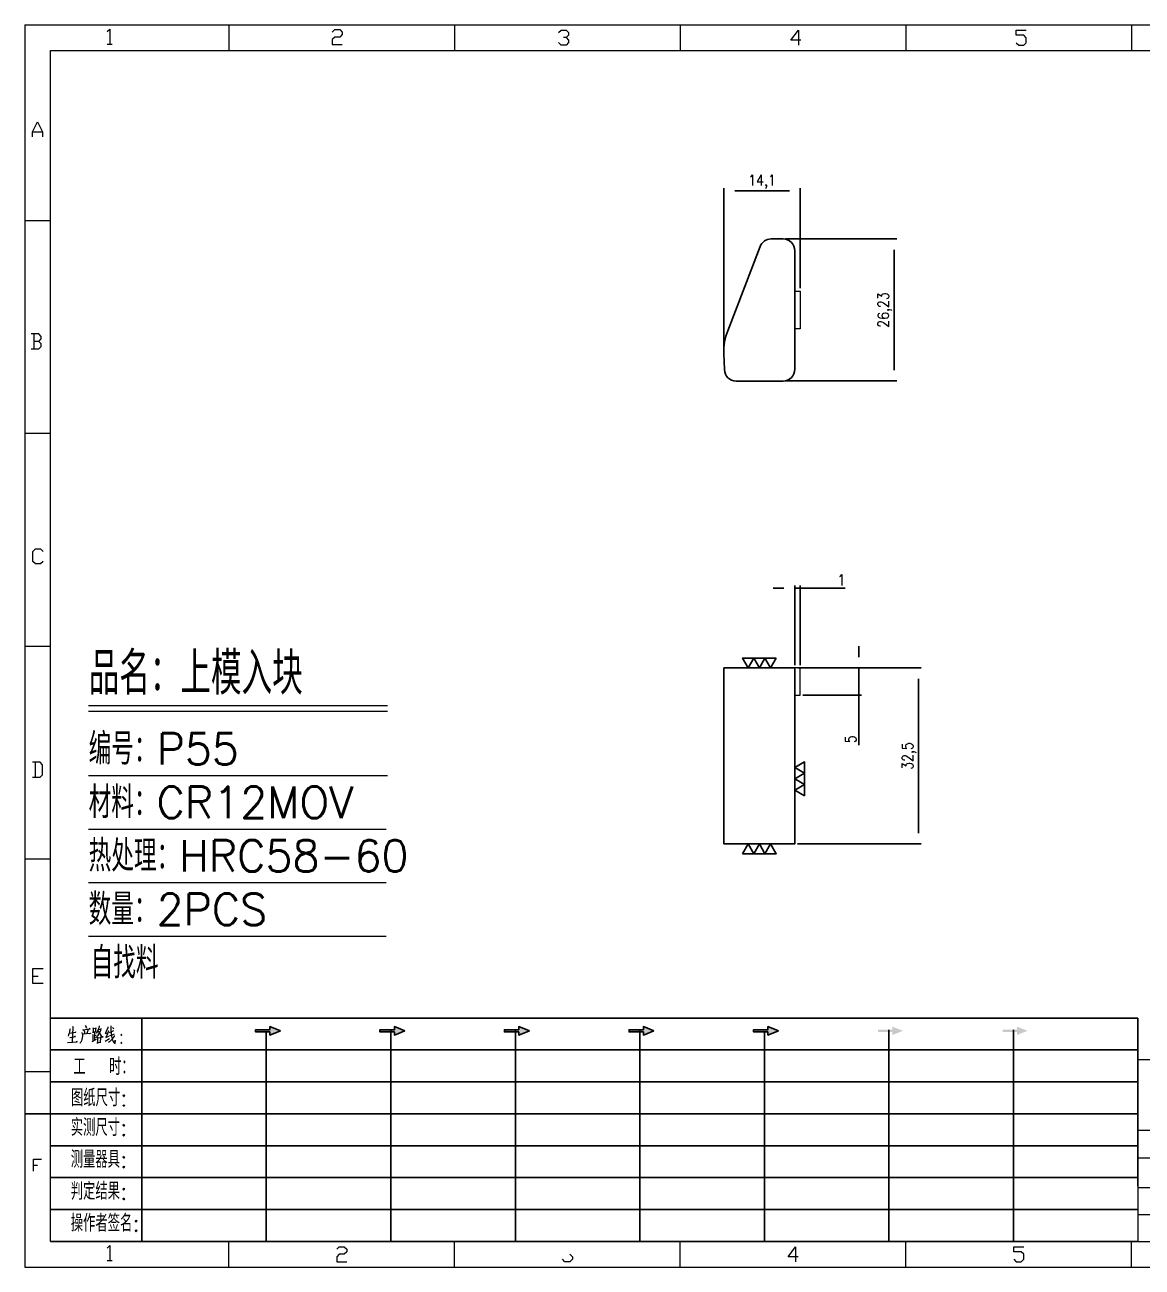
# Model space of a CAD drawing. Header units: millimetres. Extents: x 88508 to 142116, y -5268 to 20283.
# Drawn here: x 97048.7 to 97255, y 7133.4 to 7362.8 of the extents above; entities that cross this region are included whole.
import ezdxf
from ezdxf.enums import TextEntityAlignment as Align

# ---------------------------------------------------------------- set-up
doc = ezdxf.new("R2010")
doc.units = ezdxf.units.MM
for name, color, linetype in [('DIE_P', 2, 'Continuous'), ('DIM', 4, 'Continuous'), ('PPS_P', 2, 'Continuous')]:
    doc.layers.add(name, color=color, linetype=linetype)
doc.styles.add('chinesef_fs', font='simplex.shx', dxfattribs={"bigfont": 'gbcbig.shx'})
doc.styles.add('GBENOR_', font='gbenor.shx', dxfattribs={"bigfont": 'gbcbig'})
doc.styles.get("Standard").update_dxf_attribs({"font": 'txt.shx', "width": 0.85, "bigfont": 'ctxt.shx'})
doc.styles.add('TXT', font='txt.shx', dxfattribs={"width": 0.8, "bigfont": 'ctxt.shx'})
doc.dimstyles.new('T-2-WX', dxfattribs={"dimtxt": 2, "dimasz": 2, "dimexe": 0.5, "dimexo": 0.5, "dimgap": 0.5, "dimtad": 1, "dimtxsty": 'Standard', "dimblk": 'OPEN30', "dimcen": 0, "dimazin": 3, "dimtfac": 1, "dimtmove": 0, "dimatfit": 3, "dimldrblk": 'OPEN30', "dimlwd": -1, "dimlwe": -1})

# ---------------------------------------------------------------- blocks, each defined once
blk = doc.blocks.new('U40')
for points in [[(351.8, 337.7), (351.8, 333.2), (367, 339.3), (351.8, 345.3), (351.8, 340.8), (331.2, 340.8), (331.2, 337.7)], [(545.7, 339.3), (530.6, 345.3), (530.6, 340.8), (509.9, 340.8), (509.9, 337.7), (530.6, 337.7), (530.6, 333.2)], [(724.5, 339.3), (709.3, 345.3), (709.3, 340.8), (688.7, 340.8), (688.7, 337.7), (709.3, 337.7), (709.3, 333.2)], [(903.3, 339.3), (888.1, 345.3), (888.1, 340.8), (867.5, 340.8), (867.5, 337.7), (888.1, 337.7), (888.1, 333.2)], [(1082.1, 339.3), (1066.9, 345.3), (1066.9, 340.8), (1046.3, 340.8), (1046.3, 337.7), (1066.9, 337.7), (1066.9, 333.2)], [(1245.7, 337.7), (1245.7, 333.2), (1260.9, 339.3), (1245.7, 345.3), (1245.7, 340.8), (1225.1, 340.8), (1225.1, 337.7)], [(1424.5, 337.7), (1424.5, 333.2), (1439.7, 339.3), (1424.5, 345.3), (1424.5, 340.8), (1403.8, 340.8), (1403.8, 337.7)]]:
    blk.add_hatch(color=3).paths.add_polyline_path(points)
at = {"color": 254, "lineweight": 18}
for p, q in [((0, 1783.5), (0, 0)), ((0, 1783.5), (2530.2, 1783.5)), ((941.1, 1783.5), (941.1, 1746.5)), ((1265.1, 1783.5), (1265.1, 1746.5)), ((1589.1, 1783.5), (1589.1, 1746.5)), ((37, 37), (37, 1746.5)), ((37, 1746.5), (2493.2, 1746.5)), ((0, 1502.7), (37, 1502.7)), ((0, 1197.2), (37, 1197.2)), ((0, 891.7), (37, 891.7)), ((0, 586.3), (37, 586.3)), ((1598.1, 298), (2493.2, 298)), ((0, 280.8), (37, 280.8)), ((1598.2, 196.6), (2493.2, 196.6)), ((2493.2, 156.4), (1598.2, 156.4)), ((2493.2, 114.1), (1598.2, 114.1)), ((2493.2, 75), (1598.2, 75)), ((37, 37), (2493.2, 37)), ((941.1, 0), (941.1, 37)), ((1265.1, 0), (1265.1, 37)), ((1589.1, 0), (1589.1, 37)), ((0, 0), (2530.2, 0))]:
    blk.add_line(p, q, dxfattribs=at)
at = {"color": 254, "linetype": 'Continuous', "lineweight": 18}
for p, q in [((293.1, 1783.5), (293.1, 1746.5)), ((617.1, 1783.5), (617.1, 1746.5)), ((1598.1, 298), (1598.1, 37)), ((1598.2, 298), (1598.2, 37)), ((293.1, 0), (293.1, 37)), ((617.1, 0), (617.1, 37))]:
    blk.add_line(p, q, dxfattribs=at)
for p, q in [((38, 357.6), (1598.2, 357.6)), ((1598.2, 357.6), (1598.2, 116.2)), ((38, 311.8), (1598.2, 311.8)), ((37.1, 266), (1598.2, 266)), ((0.1, 220.2), (1598.2, 220.2)), ((37.1, 174.4), (1598.2, 174.4)), ((37.1, 128.6), (1598.2, 128.6)), ((37.1, 82.8), (1598.2, 82.8))]:
    blk.add_line(p, q)
at = {"color": 254}
for p, q in [((167.8, 37), (167.8, 357.6)), ((525.5, 37), (525.5, 340.8)), ((704.3, 37), (704.3, 340.8)), ((883.1, 37), (883.1, 340.8)), ((1240.6, 37), (1240.6, 340.8)), ((1419.4, 37), (1419.4, 340.8)), ((346.7, 37), (346.7, 337.9)), ((1061.9, 37), (1061.9, 337.7)), ((1598.2, 37), (38, 37))]:
    blk.add_line(p, q, dxfattribs=at)
at = {"color": 92, "lineweight": 18}
for points in [[(118.3, 1773.7), (121.9, 1777.3), (121.9, 1755.8)], [(441.4, 1773.1), (445, 1776.7), (452.2, 1776.7), (455.8, 1773.1), (455.8, 1769.5), (452.2, 1765.9), (445, 1765.9), (441.4, 1762.3), (441.4, 1755.1), (455.8, 1755.1)], [(766.4, 1772.4), (770, 1776), (777.2, 1776), (780.8, 1772.4), (780.8, 1768.8), (777.2, 1765.2), (773.6, 1765.2)], [(1114.4, 1761.4), (1100, 1761.4), (1110.8, 1775.8), (1110.8, 1754.2)], [(1423.4, 1757.7), (1427, 1754.1), (1434.2, 1754.1), (1437.8, 1757.7), (1437.8, 1764.9), (1434.2, 1768.5), (1423.4, 1768.5), (1423.4, 1775.7), (1437.8, 1775.7)], [(118.3, 1755.8), (125.5, 1755.8)], [(777.2, 1765.2), (780.8, 1761.6), (780.8, 1758), (777.2, 1754.4), (770, 1754.4), (766.4, 1758)], [(11.1, 1622.8), (11.1, 1630), (18.3, 1644.4), (25.5, 1630), (25.5, 1622.8)], [(11.1, 1630), (25.5, 1630)], [(20, 1329), (23.6, 1332.6), (23.6, 1336.2), (20, 1339.8), (9.2, 1339.8)], [(12.8, 1339.8), (12.8, 1318.2)], [(9.2, 1318.2), (20, 1318.2), (23.6, 1321.8), (23.6, 1325.4), (20, 1329), (12.8, 1329)], [(26.1, 1013.2), (22.5, 1009.6), (15.3, 1009.6), (11.7, 1013.2), (11.7, 1027.6), (15.3, 1031.2), (22.5, 1031.2), (26.1, 1027.6)], [(11, 703.2), (21.8, 703.2), (25.4, 706.8), (25.4, 721.2), (21.8, 724.8), (11, 724.8)], [(14.6, 724.8), (14.6, 703.2)], [(26.1, 407), (11.7, 407), (11.7, 428.6), (26.1, 428.6)], [(11.7, 417.8), (18.9, 417.8)], [(12.3, 137.7), (12.3, 155), (23.8, 155)], [(12.3, 146.4), (18.1, 146.4)], [(118.3, 27.4), (121.9, 31), (121.9, 9.4)], [(447.9, 25.7), (451.5, 29.3), (458.7, 29.3), (462.3, 25.7), (462.3, 22.1), (458.7, 18.5), (451.5, 18.5), (447.9, 14.9), (447.9, 7.7), (462.3, 7.7)], [(782.7, 18.5), (786.3, 14.9), (786.3, 11.3), (782.7, 7.7), (775.5, 7.7), (771.9, 11.3)], [(1110.3, 14.9), (1095.9, 14.9), (1106.7, 29.3), (1106.7, 7.7)], [(1419.9, 11.3), (1423.5, 7.7), (1430.7, 7.7), (1434.3, 11.3), (1434.3, 18.5), (1430.7, 22.1), (1419.9, 22.1), (1419.9, 29.3), (1434.3, 29.3)], [(118.3, 9.4), (125.5, 9.4)]]:
    blk.add_lwpolyline(points, dxfattribs=at)
at = {"color": 92, "lineweight": 0}
for points in [[(65, 342.2), (64.8, 341), (64.1, 337.9), (63.6, 335.7), (62.8, 333.5), (62.1, 331.4)], [(68.4, 345.9), (68.7, 344.4), (68.1, 322.9)], [(82.6, 340.8), (93.7, 342.2), (93.3, 342.4), (92.4, 342)], [(86.1, 336.1), (86, 337.5), (85.3, 339.8)], [(86.7, 346.7), (87.9, 344.6), (88.3, 343)], [(90.3, 341), (90.4, 339.6), (89.1, 335.3)], [(97.8, 344), (98.1, 342.6), (98.1, 340.8), (98.1, 337.9), (98.1, 336.3), (98.2, 337.7), (102.1, 338.3), (101.8, 338.3), (102.1, 343.6), (102.1, 343.2), (102.1, 342.8), (98.2, 342.2)], [(105.5, 341.2), (105.9, 341), (109.6, 341.8), (109.3, 342.6), (108.5, 339.6), (107.6, 337.3), (106.9, 335.9), (105.9, 334.3), (104.3, 332), (103.1, 330.4), (101.9, 329.4)], [(106.6, 346.5), (106.5, 345.2), (105.1, 341.2), (104.2, 338.9), (103.1, 336.3), (102.6, 335.5)], [(104.9, 339.1), (105.3, 338.7), (107, 335.7), (108.6, 333.3), (109.9, 331.2), (110.3, 330.8), (112.6, 330.8), (110.2, 331.2), (109, 332.6)], [(119.3, 344.8), (119.1, 343.8), (116.8, 338.5), (115.4, 335.5), (119.3, 336.3)], [(120.3, 339.4), (118.1, 333.5), (116.4, 330), (116.1, 329.8), (120.5, 331.4)], [(121.7, 336.7), (127.7, 339.6)], [(123.4, 346.5), (123.5, 345.4), (123.5, 340.8), (123.8, 337.3), (124, 335.3), (124.2, 333.1), (124.5, 331), (124.8, 329), (125.2, 327.4), (125.9, 325.7), (126.9, 323.9), (127.9, 322.7), (128.9, 321.7), (129.6, 321.3), (129.9, 326.1), (129.4, 321.5)], [(127.7, 341.6), (127.2, 342.4), (125.7, 344.2)], [(61.4, 322.3), (68.2, 322.9), (75.3, 323.7), (74.9, 323.9), (73.8, 323.5)], [(63.8, 335.9), (73.4, 337.5), (73.1, 337.7), (72.5, 337.3)], [(64.5, 329.6), (64.8, 329.6), (65.1, 329.6), (72.5, 331), (71.9, 331), (70.9, 330.8)], [(82.6, 335.1), (82.6, 331.8), (82.3, 329), (81.9, 326.8), (81.2, 324.9), (80.3, 323.1), (79.6, 321.9), (78.8, 320.9)], [(93.3, 335.5), (94.1, 335.7), (94.3, 335.5), (82.6, 334.3), (82.6, 335.1), (82.2, 336.9)], [(96.5, 323.9), (102.8, 327.2)], [(97.2, 334.3), (97.5, 333.5), (97.7, 324.7)], [(100.2, 337.9), (100.1, 325.9)], [(100.2, 332.6), (102.4, 333.1)], [(104.2, 330), (104.5, 329), (104.5, 321.1), (104.3, 322.1), (104.5, 322.7), (109.2, 323.1), (108.6, 323.1), (109, 329.2), (109, 330), (109.3, 329.4), (108.6, 329.4), (104.6, 328.8)], [(115.3, 324.3), (121.5, 328.2)], [(128.2, 332.4), (128.1, 331.6), (126.9, 329.6), (125.8, 328), (124.5, 326.3), (123, 324.7), (121.4, 323.3), (120.1, 322.3)], [(121.4, 332.2), (128.8, 335.1)]]:
    blk.add_lwpolyline(points, dxfattribs=at)
for points in [[(367, 339.3), (351.8, 345.3), (351.8, 340.8), (331.2, 340.8), (331.2, 337.7), (351.8, 337.7), (351.8, 333.2), (367, 339.3)], [(545.7, 339.3), (530.6, 345.3), (530.6, 340.8), (509.9, 340.8), (509.9, 337.7), (530.6, 337.7), (530.6, 333.2), (545.7, 339.3)], [(724.5, 339.3), (709.3, 345.3), (709.3, 340.8), (688.7, 340.8), (688.7, 337.7), (709.3, 337.7), (709.3, 333.2), (724.5, 339.3)], [(903.3, 339.3), (888.1, 345.3), (888.1, 340.8), (867.5, 340.8), (867.5, 337.7), (888.1, 337.7), (888.1, 333.2), (903.3, 339.3)], [(1082.1, 339.3), (1066.9, 345.3), (1066.9, 340.8), (1046.3, 340.8), (1046.3, 337.7), (1066.9, 337.7), (1066.9, 333.2), (1082.1, 339.3)]]:
    blk.add_lwpolyline(points)
for points in [[(138.7, 332.4), (139.4, 333.5), (138.7, 334.5), (138, 333.5)], [(138.7, 320.9), (139.4, 321.9), (138.7, 322.9), (138, 321.9)]]:
    blk.add_lwpolyline(points, close=True, dxfattribs=at)
at = {"color": 3, "style": 'chinesef_fs'}
for s, p in [('工  时：', (69.5, 275.7)), ('图纸尺寸:', (66.2, 230.9)), ('实测尺寸:', (65.9, 188.4)), ('测量器具:', (65.9, 142.6)), ('判定结果:', (65.9, 96.8)), ('操作者签名:', (65.9, 51))]:
    blk.add_text(s, height=24.57, dxfattribs=at).set_placement(p)
at = {"lineweight": 18, "style": 'GBENOR_'}
blk.add_attdef('文档路径', (2126, 386.9), '', height=17.8, dxfattribs=at)
at = {"lineweight": 20, "style": 'TXT'}
for tag, height, p in [('18-**-**', 16.3, (1866.6, 256.2)), ('客户名称', 16.1, (1741.1, 134, 0)), ('料厚:', 16.1, (1741.3, 93.2, 0))]:
    blk.add_attdef(tag, text='', height=height, dxfattribs=at).set_placement(p, align=Align.MIDDLE)
for tag, p, height in [('88888', (1850.9, 207.5), 14.9), ('材质:', (1691.2, 168, 0), 16.1), ('核准', (1869.4, 127.5, 0), 16.1), ('设计', (1868.8, 88.3, 0), 16.1), ('绘图', (1868.2, 49.1, 0), 16.1)]:
    blk.add_attdef(tag, p, '', height=height, dxfattribs=at)
for tag, p, height, width in [('3', (2234.7, 206.9), 15.8, 0.7), ('4', (2234.7, 167.4), 15.8, 0.7), ('核准日期', (2041.1, 124.2, 0), 16.1, 0.68), ('设计日期', (2041.1, 84.5, 0), 16.1, 0.68), ('1', (2251.9, 85.9), 14.6, 0.7), ('绘图日期', (2040.9, 46.4, 0), 16.1, 0.68), ('2', (2235, 49.2), 14.6, 0.7)]:
    blk.add_attdef(tag, p, '', height=height, dxfattribs=dict(at, width=width))
blk = doc.blocks.new('*D8974')
at = {"layer": 'Defpoints', "color": 0}
for p in [(97190.84, 7244.03), (97213.66, 7244.03), (97190.84, 7211.53)]:
    blk.add_point(p, dxfattribs=at)
at = {"layer": 'DIM', "color": 0}
for p, q in [((97191.34, 7244.03), (97214.16, 7244.03)), ((97213.66, 7213.53), (97213.66, 7242.03)), ((97191.34, 7211.53), (97214.16, 7211.53))]:
    blk.add_line(p, q, dxfattribs=at)
at = {"layer": 'DIM', "color": 0, "insert": (97211.97, 7227.78), "char_height": 2, "attachment_point": 5, "rotation": 90}
blk.add_mtext('32,5', dxfattribs=at)
blk = doc.blocks.new('_Open30')
blk = doc.blocks.new('*D8977')
at = {"layer": 'Defpoints', "color": 0}
for p in [(97191.84, 7258.77), (97190.84, 7244.03), (97191.84, 7244.03)]:
    blk.add_point(p, dxfattribs=at)
at = {"layer": 'DIM', "color": 0}
for p, q in [((97188.84, 7258.77), (97186.84, 7258.77)), ((97190.84, 7244.53), (97190.84, 7259.27)), ((97190.84, 7258.77), (97191.84, 7258.77)), ((97191.84, 7244.53), (97191.84, 7259.27)), ((97191.84, 7258.77), (97200.14, 7258.77)), ((97193.84, 7258.77), (97195.84, 7258.77))]:
    blk.add_line(p, q, dxfattribs=at)
at = {"layer": 'DIM', "color": 0, "insert": (97199.43, 7260.27), "char_height": 2, "attachment_point": 5}
blk.add_mtext('1', dxfattribs=at)
blk = doc.blocks.new('*D8978')
at = {"layer": 'Defpoints', "color": 0}
for p in [(97191.84, 7244.03), (97191.84, 7239.03), (97202.66, 7239.03)]:
    blk.add_point(p, dxfattribs=at)
at = {"layer": 'DIM', "color": 0}
for p, q in [((97202.66, 7246.03), (97202.66, 7248.03)), ((97192.34, 7244.03), (97203.16, 7244.03)), ((97202.66, 7244.03), (97202.66, 7239.03)), ((97192.34, 7239.03), (97203.16, 7239.03)), ((97202.66, 7239.03), (97202.66, 7229.8)), ((97202.66, 7237.03), (97202.66, 7235.03))]:
    blk.add_line(p, q, dxfattribs=at)
at = {"layer": 'DIM', "color": 0, "insert": (97201.16, 7230.87), "char_height": 2, "attachment_point": 5, "rotation": 90}
blk.add_mtext('5', dxfattribs=at)
blk = doc.blocks.new('*D8979')
at = {"layer": 'Defpoints', "color": 0}
for p in [(97177.74, 7332.1), (97191.84, 7313.62), (97177.74, 7302.1)]:
    blk.add_point(p, dxfattribs=at)
at = {"layer": 'DIM', "color": 0}
for p, q in [((97177.74, 7302.6), (97177.74, 7332.6)), ((97189.84, 7332.1), (97179.74, 7332.1)), ((97191.84, 7314.12), (97191.84, 7332.6))]:
    blk.add_line(p, q, dxfattribs=at)
at = {"layer": 'DIM', "color": 0, "insert": (97184.79, 7333.79), "char_height": 2, "attachment_point": 5}
blk.add_mtext('14,1', dxfattribs=at)
blk = doc.blocks.new('*D8980')
at = {"layer": 'Defpoints', "color": 0}
for p in [(97188.67, 7323.24), (97209.17, 7323.24), (97188.67, 7297.01)]:
    blk.add_point(p, dxfattribs=at)
at = {"layer": 'DIM', "color": 0}
for p, q in [((97189.17, 7323.24), (97209.67, 7323.24)), ((97209.17, 7299.01), (97209.17, 7321.24)), ((97189.17, 7297.01), (97209.67, 7297.01))]:
    blk.add_line(p, q, dxfattribs=at)
at = {"layer": 'DIM', "color": 0, "insert": (97207.48, 7310.12), "char_height": 2, "attachment_point": 5, "rotation": 90}
blk.add_mtext('26,23', dxfattribs=at)

msp = doc.modelspace()

# ---------------------------------------------------------------- linework, layer by layer
at = {"layer": 'DIE_P'}
for points in [[(97187.406, 7245.83), (97186.367, 7244.03), (97185.328, 7245.83), (97184.289, 7244.03), (97183.25, 7245.83), (97182.21, 7244.03), (97181.171, 7245.83), (97187.406, 7245.83)], [(97192.642, 7220.431), (97190.842, 7221.47), (97192.642, 7222.51), (97190.842, 7223.549), (97192.642, 7224.588), (97190.842, 7225.627), (97192.642, 7226.667), (97192.642, 7220.431)], [(97181.171, 7209.73), (97182.21, 7211.53), (97183.25, 7209.73), (97184.289, 7211.53), (97185.328, 7209.73), (97186.367, 7211.53), (97187.406, 7209.73), (97181.171, 7209.73)]]:
    msp.add_lwpolyline(points, close=True, dxfattribs=at)
at = {"layer": 'DIM', "color": 4, "linetype": 'Continuous', "lineweight": 13}
for p, q in [((97060.445, 7237.077), (97115.605, 7237.077)), ((97060.445, 7236.061), (97115.605, 7236.061)), ((97060.445, 7224.152), (97115.605, 7224.152)), ((97060.445, 7214.277), (97115.366, 7214.277)), ((97060.445, 7204.401), (97115.366, 7204.401)), ((97060.445, 7194.526), (97115.366, 7194.526))]:
    msp.add_line(p, q, dxfattribs=at)
at = {"layer": 'DIM', "color": 2}
msp.add_lwpolyline([(97177.736, 7244.03), (97190.842, 7244.03), (97190.842, 7211.53), (97177.736, 7211.53)], close=True, dxfattribs=at)
at = {"layer": 'PPS_P', "linetype": 'Continuous', "lineweight": 25}
msp.add_lwpolyline([(97190.842, 7321.067), (97190.842, 7305.628), (97190.842, 7302.098), (97190.842, 7299.175, -0.4142136), (97188.673, 7297.006), (97180.003, 7297.006, -0.4050649), (97177.835, 7299.107), (97177.741, 7302.11, -0.0999331), (97178.447, 7306.273), (97184.434, 7321.845, -0.3103563), (97186.458, 7323.236), (97188.673, 7323.236, -0.4142136)], format="xyb", close=True, dxfattribs=at)
at = {"layer": 'PPS_P', "linetype": 'Continuous', "lineweight": 15}
for points in [[(97191.842, 7313.621), (97191.842, 7306.621), (97190.842, 7306.621), (97190.842, 7313.621)], [(97191.842, 7239.03), (97191.842, 7244.03), (97190.842, 7244.03), (97190.842, 7239.03)]]:
    msp.add_lwpolyline(points, close=True, dxfattribs=at)

# ---------------------------------------------------------------- block references
at = {"ltscale": 3, "xscale": 0.1286023526423836, "yscale": 0.1286023526408614, "zscale": 0.1286023526410949}
msp.add_blockref('U40', (97048.66, 7133.401), dxfattribs=at)

# ---------------------------------------------------------------- texts
at = {"layer": 'DIM', "color": 3, "linetype": 'Continuous', "lineweight": 13, "style": 'chinesef_fs'}
for s, height, p in [('品名：上模入块', 7.8423, (97060.445, 7239.111)), ('编号：P55', 5.8091, (97060.445, 7226.185)), ('材料：CR12MOV', 5.8091, (97060.445, 7216.31)), ('热处理：HRC58-60', 5.80908, (97060.445, 7206.435)), ('数量：2PCS', 5.8091, (97060.445, 7196.559)), ('自找料', 5.8091, (97060.799, 7186.684))]:
    msp.add_text(s, height=height, dxfattribs=at).set_placement(p)

# ---------------------------------------------------------------- dimensions: what is measured, and where the dimension line sits
at = {"layer": 'DIM'}
dim = msp.add_linear_dim(base=(97177.742, 7332.098), p1=(97191.842, 7313.621), p2=(97177.742, 7302.098), dimstyle='T-2-WX', dxfattribs=at)
dim.commit()
dim.dimension.update_dxf_attribs({"geometry": '*D8979', "text_midpoint": (97184.792, 7333.788)})
dim = msp.add_linear_dim(base=(97209.173, 7323.236), p1=(97188.673, 7297.006), p2=(97188.673, 7323.236), angle=90, dimstyle='T-2-WX', dxfattribs=at)
dim.commit()
dim.dimension.update_dxf_attribs({"geometry": '*D8980', "text_midpoint": (97207.483, 7310.121)})
dim = msp.add_linear_dim(base=(97191.842, 7258.768), p1=(97190.842, 7244.03), p2=(97191.842, 7244.03), dimstyle='T-2-WX', dxfattribs=at)
dim.commit()
dim.dimension.update_dxf_attribs({"geometry": '*D8977', "text_midpoint": (97199.433, 7258.768), "dimtype": 160})
for base, p1, p2, picture, middle in [((97202.658, 7239.03), (97191.842, 7244.03), (97191.842, 7239.03), '*D8978', (97202.658, 7230.872)), ((97213.665, 7244.03), (97190.842, 7211.53), (97190.842, 7244.03), '*D8974', (97213.665, 7227.78))]:
    dim = msp.add_linear_dim(base=base, p1=p1, p2=p2, angle=90, dimstyle='T-2-WX', dxfattribs=at)
    dim.commit()
    dim.dimension.update_dxf_attribs({"geometry": picture, "text_midpoint": middle, "dimtype": 160})

doc.saveas('drawing.dxf')
